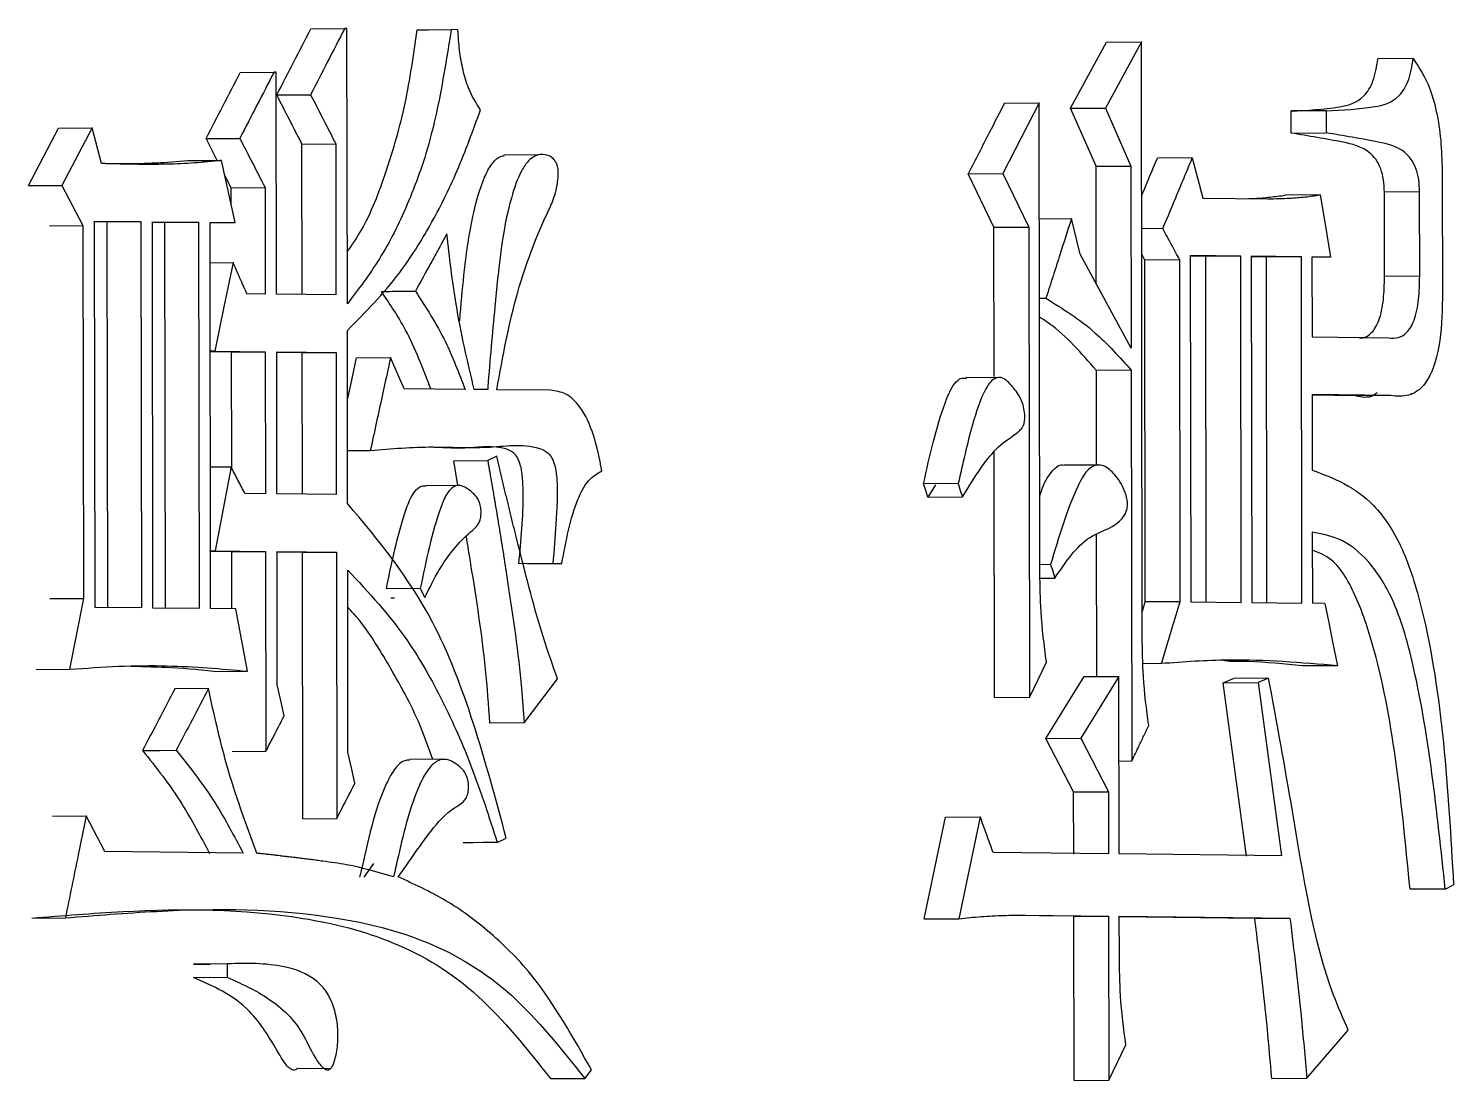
# Model space of a CAD drawing. Header units: millimetres. Extents: x 1726 to 4771, y 590 to 2743.
# Drawn here: x 3178.04 to 3181.511, y 935.617 to 938.181 of the extents above; entities that cross this region are included whole.
import ezdxf

# ---------------------------------------------------------------- set-up
doc = ezdxf.new("R2010")
doc.units = ezdxf.units.MM

msp = doc.modelspace()

# ---------------------------------------------------------------- linework, layer by layer
at = {"color": 7, "linetype": 'Continuous', "lineweight": 25}
for p, q in [((3178.7282, 938.1803), (3178.8106, 938.1809)), ((3178.8162, 938.1808), (3178.8106, 938.1809)), ((3178.8171, 937.5102), (3178.8162, 938.1808)), ((3179.0864, 938.1779), (3179.0699, 938.1781)), ((3180.5787, 937.9864), (3180.6662, 938.1476)), ((3180.7512, 938.1482), (3180.6635, 937.987)), ((3180.6662, 938.1476), (3180.7512, 938.1482)), ((3180.7533, 936.6987), (3180.7512, 938.1482)), ((3181.4133, 938.1077), (3181.3275, 938.1072)), ((3178.5563, 938.074), (3178.6386, 938.0745)), ((3178.6441, 938.0745), (3178.6386, 938.0745)), ((3178.6449, 937.5336), (3178.6441, 938.0745)), ((3178.6453, 938.0189), (3178.7277, 938.0195)), ((3180.5024, 937.9997), (3180.4139, 937.8277)), ((3180.4178, 937.9992), (3180.5024, 937.9997)), ((3180.5041, 936.8531), (3180.5024, 937.9997)), ((3180.5787, 937.9864), (3180.6635, 937.987)), ((3180.6409, 937.8451), (3180.5787, 937.9864)), ((3180.6635, 937.987), (3180.7258, 937.8456)), ((3181.2016, 937.9805), (3181.116, 937.98)), ((3181.1161, 937.9259), (3181.116, 937.98)), ((3181.2016, 937.9805), (3181.2017, 937.9264)), ((3178.0405, 937.7981), (3178.1137, 937.9379)), ((3178.1137, 937.9379), (3178.1954, 937.9385)), ((3178.1954, 937.9385), (3178.122, 937.7987)), ((3178.2181, 937.8518), (3178.1954, 937.9385)), ((3178.473, 937.9126), (3178.5551, 937.9132)), ((3178.5003, 937.8595), (3178.473, 937.9126)), ((3178.7065, 937.8993), (3178.7889, 937.8999)), ((3178.707, 937.533), (3178.7065, 937.8993)), ((3178.7889, 937.8999), (3178.7894, 937.5321)), ((3181.1161, 937.9259), (3181.2017, 937.9264)), ((3178.369, 937.8544), (3178.4284, 937.859)), ((3178.4284, 937.859), (3178.5105, 937.8596)), ((3178.5442, 937.7078), (3178.5105, 937.8596)), ((3179.2823, 937.8727), (3179.1986, 937.8721)), ((3180.8752, 937.8655), (3180.7901, 937.8649)), ((3178.5345, 937.7929), (3178.5182, 937.8245)), ((3180.3294, 937.8271), (3180.4139, 937.8277)), ((3180.3922, 937.6966), (3180.3294, 937.8271)), ((3180.4139, 937.8277), (3180.4768, 937.6971)), ((3180.6409, 937.8451), (3180.7258, 937.8456)), ((3180.6413, 937.5584), (3180.6409, 937.8451)), ((3180.7258, 937.8456), (3180.7265, 937.4021)), ((3181.4839, 937.8256), (3181.4844, 937.5227)), ((3178.0405, 937.7981), (3178.122, 937.7987)), ((3178.122, 937.7987), (3178.1731, 937.7008)), ((3178.5345, 937.7929), (3178.6167, 937.7935)), ((3178.5345, 937.7513), (3178.5345, 937.7929)), ((3178.6167, 937.7935), (3178.617, 937.5339)), ((3180.901, 937.7678), (3181.0596, 937.7659)), ((3181.1867, 937.7752), (3181.1011, 937.7746)), ((3181.4288, 937.783), (3181.343, 937.7824)), ((3181.3433, 937.5769), (3181.343, 937.7824)), ((3181.4291, 937.5775), (3181.4288, 937.783)), ((3178.0915, 937.7002), (3178.1731, 937.7008)), ((3178.2027, 936.7703), (3178.2014, 937.7113)), ((3178.2014, 937.7113), (3178.3142, 937.7102)), ((3178.2324, 937.7096), (3178.2014, 937.7099)), ((3178.2324, 937.7096), (3178.3142, 937.7102)), ((3178.2337, 936.7699), (3178.2324, 937.7096)), ((3178.3142, 937.7102), (3178.3156, 936.7691)), ((3178.3437, 936.7688), (3178.3423, 937.7099)), ((3178.3423, 937.7099), (3178.4547, 937.7087)), ((3178.3727, 937.7081), (3178.3423, 937.7084)), ((3178.3727, 937.7081), (3178.4547, 937.7087)), ((3178.374, 936.7685), (3178.3727, 937.7081)), ((3178.4547, 937.7087), (3178.456, 936.7676)), ((3178.4827, 937.7084), (3178.5442, 937.7078)), ((3178.484, 936.7673), (3178.4827, 937.7084)), ((3178.5442, 937.7078), (3178.4827, 937.7073)), ((3180.3922, 937.6966), (3180.4768, 937.6971)), ((3180.3927, 937.3333), (3180.3922, 937.6966)), ((3180.4768, 937.6971), (3180.4785, 936.5506)), ((3180.5029, 937.717), (3180.5809, 937.7176)), ((3180.6018, 937.6308), (3180.5809, 937.7176)), ((3180.8034, 937.6933), (3180.7519, 937.6929)), ((3180.7265, 937.4021), (3180.6018, 937.6308)), ((3180.7596, 937.6165), (3180.752, 937.6307)), ((3180.8447, 937.6171), (3180.7596, 937.6165)), ((3180.7608, 936.7836), (3180.7596, 937.6165)), ((3180.8459, 936.7842), (3180.8447, 937.6171)), ((3180.9934, 937.6261), (3180.8704, 937.6276)), ((3180.8704, 937.6276), (3180.8716, 936.7839)), ((3180.9081, 937.6255), (3180.8704, 937.626)), ((3180.9934, 937.6261), (3180.9081, 937.6255)), ((3180.9093, 936.7834), (3180.9081, 937.6255)), ((3180.9946, 936.7824), (3180.9934, 937.6261)), ((3181.1412, 937.6243), (3181.0189, 937.6258)), ((3181.0189, 937.6258), (3181.0201, 936.7821)), ((3181.0557, 937.6237), (3181.0189, 937.6242)), ((3181.1412, 937.6243), (3181.0557, 937.6237)), ((3181.0569, 936.7816), (3181.0557, 937.6237)), ((3181.1424, 936.7806), (3181.1412, 937.6243)), ((3181.2122, 937.6234), (3181.1666, 937.624)), ((3181.1666, 937.624), (3181.1669, 937.4293)), ((3181.2122, 937.6234), (3181.1666, 937.6231)), ((3178.4828, 937.6101), (3178.5388, 937.6105)), ((3181.4291, 937.5775), (3181.3433, 937.5769)), ((3178.617, 937.5339), (3178.5724, 937.5344)), ((3178.7894, 937.5321), (3178.6449, 937.5336)), ((3180.5031, 937.5235), (3180.5188, 937.5236)), ((3178.8178, 937.0234), (3178.8172, 937.4453)), ((3181.1669, 937.4293), (3181.3539, 937.427)), ((3178.4943, 937.3946), (3178.4831, 937.3945)), ((3178.535, 937.3927), (3178.4831, 937.3933)), ((3178.4943, 937.3946), (3178.6172, 937.3933)), ((3178.535, 937.3927), (3178.6172, 937.3933)), ((3178.5355, 937.1099), (3178.535, 937.3927)), ((3178.6172, 937.3933), (3178.6177, 937.0472)), ((3178.6456, 937.0469), (3178.6451, 937.393)), ((3178.6451, 937.393), (3178.7896, 937.3915)), ((3178.7072, 937.3909), (3178.6451, 937.3916)), ((3178.7072, 937.3909), (3178.7896, 937.3915)), ((3178.7077, 937.0462), (3178.7072, 937.3909)), ((3178.7896, 937.3915), (3178.7901, 937.0453)), ((3178.8398, 937.3787), (3178.9224, 937.3793)), ((3178.9556, 937.3032), (3178.9224, 937.3793)), ((3180.7265, 937.3481), (3180.6416, 937.3475)), ((3180.6419, 937.1172), (3180.6416, 937.3475)), ((3180.7265, 937.3481), (3180.7279, 936.3962)), ((3180.4092, 937.3302), (3180.324, 937.3297)), ((3179.1041, 937.3016), (3178.9556, 937.3032)), ((3179.159, 937.301), (3179.126, 937.3013)), ((3179.3118, 937.2993), (3179.1809, 937.3007)), ((3181.3592, 937.2863), (3181.1671, 937.2887)), ((3181.1671, 937.2887), (3181.1673, 937.1048)), ((3181.2734, 937.2857), (3181.1671, 937.2871)), ((3181.3592, 937.2863), (3181.2734, 937.2857)), ((3181.4072, 937.2912), (3181.4116, 937.2912)), ((3178.8177, 937.1522), (3178.873, 937.1526)), ((3179.181, 937.1385), (3179.1591, 937.1279)), ((3180.3938, 936.55), (3180.393, 937.1489)), ((3178.4835, 937.1126), (3178.5339, 937.113)), ((3179.0762, 937.1273), (3179.1591, 937.1279)), ((3179.0864, 937.0674), (3179.0762, 937.1273)), ((3180.6497, 937.1172), (3180.5643, 937.1167)), ((3179.0925, 937.0674), (3179.0092, 937.0668)), ((3180.305, 937.0718), (3180.2206, 937.0712)), ((3180.2494, 937.069), (3180.2311, 937.0387)), ((3178.6177, 937.0472), (3178.5675, 937.0477)), ((3178.7901, 937.0453), (3178.6456, 937.0469)), ((3180.2311, 937.0387), (3180.3155, 937.0393)), ((3180.6427, 936.6017), (3180.6422, 936.9497)), ((3181.1675, 936.9533), (3181.1678, 936.7803)), ((3178.4838, 936.9078), (3178.495, 936.9078)), ((3178.5357, 936.906), (3178.4838, 936.9065)), ((3178.495, 936.9078), (3178.6179, 936.9066)), ((3178.5357, 936.906), (3178.6179, 936.9066)), ((3178.5359, 936.7668), (3178.5357, 936.906)), ((3178.6179, 936.9066), (3178.6186, 936.4198)), ((3178.6458, 936.9063), (3178.7903, 936.9047)), ((3178.6463, 936.5817), (3178.6458, 936.9063)), ((3178.7079, 936.9041), (3178.6458, 936.9048)), ((3178.7079, 936.9041), (3178.7903, 936.9047)), ((3178.7088, 936.2551), (3178.7079, 936.9041)), ((3178.7903, 936.9047), (3178.7912, 936.2557)), ((3178.8187, 936.4177), (3178.8181, 936.8611)), ((3179.3179, 936.8774), (3179.2348, 936.8768)), ((3179.2565, 936.8766), (3179.3396, 936.8772)), ((3179.3179, 936.8774), (3179.3396, 936.8772)), ((3180.5301, 936.8745), (3180.5041, 936.8743)), ((3180.5044, 936.8417), (3180.5406, 936.8419)), ((3178.0928, 936.7916), (3178.1744, 936.7922)), ((3178.1744, 936.7922), (3178.1407, 936.6195)), ((3178.9948, 936.8161), (3178.9122, 936.8155)), ((3178.9232, 936.7937), (3178.9321, 936.7938)), ((3178.9948, 936.8161), (3179.0059, 936.7943)), ((3180.7532, 936.7587), (3180.7608, 936.7836)), ((3180.8459, 936.7842), (3180.7608, 936.7836)), ((3180.8716, 936.7839), (3180.9946, 936.7824)), ((3178.3156, 936.7691), (3178.2027, 936.7703)), ((3178.456, 936.7676), (3178.3437, 936.7688)), ((3178.5456, 936.7667), (3178.484, 936.7673)), ((3178.5737, 936.615), (3178.5456, 936.7667)), ((3181.0201, 936.7821), (3181.1424, 936.7806)), ((3181.1982, 936.7799), (3181.1678, 936.7803)), ((3178.0591, 936.6189), (3178.1407, 936.6195)), ((3178.2909, 936.6271), (3178.3393, 936.6256)), ((3178.4916, 936.6144), (3178.5737, 936.615)), ((3180.4785, 936.5506), (3180.52, 936.6366)), ((3180.7998, 936.6333), (3180.7552, 936.633)), ((3181.2288, 936.6281), (3181.1433, 936.6275)), ((3179.2475, 936.4888), (3179.3291, 936.596)), ((3180.5187, 936.4512), (3180.6117, 936.6015)), ((3180.6966, 936.6021), (3180.6035, 936.4517)), ((3180.6972, 936.1694), (3180.6966, 936.6021)), ((3180.9504, 936.5866), (3180.9759, 936.5971)), ((3180.9504, 936.5866), (3181.0357, 936.5872)), ((3181.007, 936.1641), (3180.9504, 936.5866)), ((3181.0612, 936.5977), (3180.9759, 936.5971)), ((3181.0612, 936.5977), (3181.0357, 936.5872)), ((3181.0357, 936.5872), (3181.0924, 936.1646)), ((3178.4787, 936.5727), (3178.3967, 936.5721)), ((3180.4785, 936.5506), (3180.3938, 936.55)), ((3179.2475, 936.4888), (3179.1645, 936.4882)), ((3180.5187, 936.4512), (3180.6035, 936.4517)), ((3180.5862, 936.3206), (3180.5187, 936.4512)), ((3180.6035, 936.4517), (3180.6711, 936.3211)), ((3178.5364, 936.4192), (3178.6186, 936.4198)), ((3179.0523, 936.4002), (3178.969, 936.3996)), ((3180.6969, 936.396), (3180.7279, 936.3962)), ((3180.5862, 936.3206), (3180.6711, 936.3211)), ((3180.5865, 936.1691), (3180.5862, 936.3206)), ((3180.6711, 936.3211), (3180.6713, 936.1697)), ((3178.0992, 936.2615), (3178.1808, 936.2621)), ((3178.2262, 936.1751), (3178.1808, 936.2621)), ((3178.7088, 936.2551), (3178.7912, 936.2557)), ((3180.2221, 936.0112), (3180.2741, 936.2593)), ((3180.2741, 936.2593), (3180.3586, 936.2599)), ((3180.3586, 936.2599), (3180.3065, 936.0117)), ((3179.1824, 936.1974), (3179.2042, 936.208)), ((3178.5632, 936.1716), (3178.2262, 936.1751)), ((3180.6713, 936.1697), (3180.3901, 936.173)), ((3181.0924, 936.1646), (3180.6972, 936.1694)), ((3178.8581, 936.1129), (3178.882, 936.1461)), ((3181.4914, 936.084), (3181.5115, 936.0946)), ((3181.4914, 936.084), (3181.4055, 936.0834)), ((3180.5867, 936.0177), (3180.4171, 936.0197)), ((3180.4688, 936.0206), (3180.6715, 936.0183)), ((3178.0487, 936.0132), (3178.1302, 936.0138)), ((3180.2221, 936.0112), (3180.3065, 936.0117)), ((3180.5867, 936.0177), (3180.6715, 936.0183)), ((3180.5873, 935.6175), (3180.5867, 936.0177)), ((3180.6715, 936.0183), (3180.6721, 935.618)), ((3180.6974, 936.0179), (3181.113, 936.0129)), ((3180.6976, 935.9206), (3180.6974, 936.0179)), ((3181.0276, 936.0124), (3180.6974, 936.0164)), ((3181.0276, 936.0124), (3181.113, 936.0129)), ((3178.5245, 935.9016), (3178.4424, 935.901)), ((3178.4424, 935.901), (3178.4827, 935.9005)), ((3178.5245, 935.9016), (3178.5245, 935.8691)), ((3178.5653, 935.9029), (3178.5648, 935.9028)), ((3178.4424, 935.8685), (3178.5245, 935.8691)), ((3181.1542, 935.623), (3181.2552, 935.7405)), ((3180.6721, 935.618), (3180.7134, 935.7041)), ((3178.6946, 935.6468), (3178.7775, 935.6473)), ((3179.3959, 935.6219), (3179.3127, 935.6213)), ((3180.5873, 935.6175), (3180.6721, 935.618)), ((3181.0687, 935.6225), (3181.1542, 935.623))]:
    msp.add_line(p, q, dxfattribs=at)
at = {"color": 7, "linetype": 'Continuous', "lineweight": 25, "flags": 128}
for points in [[(3178.9871, 938.1775), (3179.0147, 938.1777), (3179.0699, 938.1781)], [(3180.8752, 937.8655), (3180.8881, 937.8167), (3180.901, 937.7678)], [(3181.1867, 937.7752), (3181.1994, 937.6993), (3181.2122, 937.6234)], [(3178.1731, 937.7008), (3178.1738, 937.2465), (3178.1744, 936.7922)], [(3178.5388, 937.6105), (3178.5166, 937.5025), (3178.4943, 937.3946)], [(3178.8175, 937.2761), (3178.8254, 937.3123), (3178.8398, 937.3787)], [(3178.5339, 937.113), (3178.5145, 937.0104), (3178.495, 936.9078)], [(3180.2311, 937.0387), (3180.2284, 937.0468), (3180.2258, 937.055), (3180.2206, 937.0712)], [(3180.3049, 937.0718), (3180.3102, 937.0555), (3180.3155, 937.0393)], [(3180.5301, 936.8745), (3180.5353, 936.8582), (3180.5406, 936.8419)], [(3181.1982, 936.7799), (3181.2077, 936.7332), (3181.2171, 936.6864), (3181.2288, 936.6281)], [(3178.6631, 936.5059), (3178.6547, 936.5438), (3178.6463, 936.5817)], [(3180.6117, 936.6015), (3180.6331, 936.6016), (3180.6649, 936.6019), (3180.6966, 936.6021)], [(3178.3185, 936.4215), (3178.3392, 936.4216), (3178.3599, 936.4218), (3178.4004, 936.4221)], [(3178.8354, 936.3418), (3178.8271, 936.3797), (3178.8187, 936.4177)], [(3179.1824, 936.1974), (3179.1482, 936.1972), (3179.1238, 936.197), (3179.0994, 936.1968)], [(3179.3958, 935.6219), (3179.4039, 935.6326), (3179.412, 935.6432)]]:
    msp.add_lwpolyline(points, dxfattribs=at)
at = {"color": 7, "linetype": 'Continuous', "lineweight": 25}
for points, knots in [([(3178.6453, 938.0189), (3178.6591, 938.0458), (3178.6868, 938.0996), (3178.7144, 938.1534), (3178.7282, 938.1803)], [0, 0, 0, 0, 0.499999, 1, 1, 1, 1]), ([(3178.8106, 938.1809), (3178.7968, 938.154), (3178.7692, 938.1002), (3178.7415, 938.0464), (3178.7277, 938.0195)], [0, 0, 0, 0, 0.5, 1, 1, 1, 1]), ([(3178.817, 937.6365), (3178.8286, 937.6534), (3178.8667, 937.7086), (3178.9141, 937.8329), (3178.9616, 937.9967), (3178.9786, 938.117), (3178.9871, 938.1775)], [0, 0, 0, 0, 0.126764, 0.413307, 0.704787, 1, 1, 1, 1]), ([(3179.0699, 938.1781), (3179.0554, 938.0854), (3179.0316, 937.9336), (3178.9656, 937.7502), (3178.8978, 937.6161), (3178.8439, 937.5453), (3178.8171, 937.5102)], [0, 0, 0, 0, 0.347456, 0.568585, 0.785979, 1, 1, 1, 1]), ([(3179.1415, 937.9826), (3179.1309, 937.9993), (3179.1133, 938.027), (3179.0983, 938.0796), (3179.0895, 938.1275), (3179.0874, 938.1611), (3179.0864, 938.1779)], [0, 0, 0, 0, 0.330678, 0.55099, 0.77457, 1, 1, 1, 1]), ([(3181.116, 937.98), (3181.1551, 937.9816), (3181.2145, 937.9842), (3181.2848, 938.0006), (3181.3182, 938.0505), (3181.3243, 938.088), (3181.3275, 938.1071)], [0, 0, 0, 0, 0.492676, 0.749427, 0.872012, 1, 1, 1, 1]), ([(3181.2016, 937.9805), (3181.2407, 937.9822), (3181.3001, 937.9847), (3181.3706, 938.0011), (3181.404, 938.051), (3181.4101, 938.0885), (3181.4133, 938.1077)], [0, 0, 0, 0, 0.4927848, 0.7495755, 0.8721226, 1, 1, 1, 1]), ([(3181.4133, 938.1077), (3181.428, 938.0851), (3181.4525, 938.0473), (3181.4728, 937.9707), (3181.4823, 937.8994), (3181.4834, 937.8502), (3181.4839, 937.8256)], [0, 0, 0, 0, 0.3290604, 0.5495284, 0.7740077, 1, 1, 1, 1]), ([(3178.473, 937.9126), (3178.4869, 937.9395), (3178.5147, 937.9933), (3178.5425, 938.0471), (3178.5563, 938.074)], [0, 0, 0, 0, 0.499999, 1, 1, 1, 1]), ([(3178.6386, 938.0745), (3178.6247, 938.0476), (3178.5969, 937.9939), (3178.569, 937.9401), (3178.5551, 937.9132)], [0, 0, 0, 0, 0.4999997, 1, 1, 1, 1]), ([(3178.7065, 937.8993), (3178.6963, 937.9192), (3178.6759, 937.9591), (3178.6555, 937.999), (3178.6453, 938.0189)], [0, 0, 0, 0, 0.5, 1, 1, 1, 1]), ([(3178.7277, 938.0195), (3178.7379, 937.9996), (3178.7583, 937.9597), (3178.7787, 937.9198), (3178.7889, 937.8999)], [0, 0, 0, 0, 0.500001, 1, 1, 1, 1]), ([(3180.4178, 937.9992), (3180.4054, 937.975), (3180.3845, 937.9343), (3180.355, 937.8769), (3180.3379, 937.8437), (3180.3294, 937.8271)], [0, 0, 0, 0, 0.420871, 0.710435, 1, 1, 1, 1]), ([(3178.8172, 937.4453), (3178.861, 937.4894), (3178.9335, 937.5624), (3179.0205, 937.7), (3179.087, 937.8324), (3179.1233, 937.9324), (3179.1415, 937.9826)], [0, 0, 0, 0, 0.3338091, 0.5530889, 0.7752188, 1, 1, 1, 1]), ([(3178.5551, 937.9132), (3178.5654, 937.8932), (3178.5859, 937.8534), (3178.6064, 937.8135), (3178.6167, 937.7935)], [0, 0, 0, 0, 0.500001, 1, 1, 1, 1]), ([(3181.343, 937.7824), (3181.3426, 937.7925), (3181.3419, 937.8125), (3181.3346, 937.841), (3181.3225, 937.8635), (3181.2925, 937.8931), (3181.222, 937.9086), (3181.1581, 937.919), (3181.1161, 937.9259)], [0, 0, 0, 0, 0.060186, 0.119313, 0.185904, 0.25149, 0.507936, 1, 1, 1, 1]), ([(3181.4288, 937.783), (3181.4285, 937.7931), (3181.4278, 937.8131), (3181.4204, 937.8416), (3181.4083, 937.8641), (3181.3783, 937.8936), (3181.3077, 937.9091), (3181.2437, 937.9196), (3181.2017, 937.9264)], [0, 0, 0, 0, 0.060123, 0.1192, 0.185763, 0.251345, 0.507834, 1, 1, 1, 1]), ([(3178.5105, 937.8596), (3178.4995, 937.8583), (3178.4831, 937.8565), (3178.4447, 937.8529), (3178.4144, 937.8512), (3178.3869, 937.8504), (3178.3786, 937.8502), (3178.3703, 937.85), (3178.3621, 937.8499), (3178.351, 937.8497), (3178.34, 937.8497), (3178.329, 937.8497), (3178.3207, 937.8498), (3178.3124, 937.8498), (3178.3041, 937.8499), (3178.2958, 937.85), (3178.2889, 937.8501), (3178.2834, 937.8502), (3178.2792, 937.8503), (3178.2751, 937.8504), (3178.2709, 937.8505), (3178.2668, 937.8506), (3178.2626, 937.8507), (3178.2585, 937.8508), (3178.253, 937.8509), (3178.2474, 937.851), (3178.2419, 937.8512), (3178.2377, 937.8513), (3178.2336, 937.8514), (3178.2294, 937.8515), (3178.2243, 937.8516), (3178.2205, 937.8517), (3178.2181, 937.8518)], [0, 0, 0, 0, 0.113118, 0.169677, 0.395941, 0.424221, 0.4525, 0.480779, 0.509059, 0.537338, 0.593897, 0.622177, 0.650456, 0.678735, 0.707015, 0.735294, 0.763573, 0.777713, 0.791853, 0.805993, 0.820132, 0.834272, 0.848412, 0.862551, 0.876691, 0.90497, 0.91911, 0.93325, 0.947389, 0.961529, 0.975669, 1, 1, 1, 1]), ([(3179.0907, 937.4682), (3179.092, 937.4832), (3179.0994, 937.5692), (3179.1124, 937.6909), (3179.1427, 937.8038), (3179.1673, 937.8506), (3179.1845, 937.8682), (3179.1952, 937.8701), (3179.1988, 937.8707)], [0, 0, 0, 0, 0.09642, 0.552201, 0.782109, 0.878124, 0.959338, 1, 1, 1, 1]), ([(3179.1809, 937.3007), (3179.1959, 937.3817), (3179.2244, 937.5359), (3179.2807, 937.6827), (3179.3205, 937.7646), (3179.3294, 937.7999), (3179.3312, 937.8288), (3179.3297, 937.8438), (3179.3251, 937.8561), (3179.317, 937.8662), (3179.3022, 937.8743), (3179.2813, 937.875), (3179.2588, 937.8619), (3179.2353, 937.8264), (3179.1961, 937.7132), (3179.179, 937.5275), (3179.1638, 937.371), (3179.1591, 937.3033), (3179.159, 937.301)], [0, 0, 0, 0, 0.188824, 0.359425, 0.391174, 0.431004, 0.443042, 0.4552, 0.463942, 0.475035, 0.493349, 0.52466, 0.556942, 0.585534, 0.64557, 0.848774, 0.994709, 1, 1, 1, 1]), ([(3180.7518, 937.7728), (3180.7526, 937.7748), (3180.7654, 937.8055), (3180.7781, 937.8362), (3180.7901, 937.8649)], [0, 0, 0, 0, 0.06512, 1, 1, 1, 1]), ([(3180.8034, 937.6933), (3180.8154, 937.722), (3180.8334, 937.765), (3180.8573, 937.8224), (3180.8692, 937.8511), (3180.8752, 937.8655)], [0, 0, 0, 0, 0.5, 0.75, 1, 1, 1, 1]), ([(3178.3681, 937.8532), (3178.3679, 937.8533), (3178.3662, 937.8537), (3178.3076, 937.8507), (3178.2777, 937.8507), (3178.2596, 937.8508), (3178.2572, 937.8508), (3178.2556, 937.8508)], [0, 0, 0, 0, 0.074185, 0.479472, 0.701884, 0.792208, 1, 1, 1, 1]), ([(3181.0128, 937.7665), (3181.0176, 937.7666), (3181.0348, 937.7669), (3181.0642, 937.7701), (3181.0888, 937.7731), (3181.1011, 937.7746)], [0, 0, 0, 0, 0.162184, 0.581015, 1, 1, 1, 1]), ([(3181.0596, 937.7659), (3181.0772, 937.7662), (3181.1073, 937.7668), (3181.1497, 937.7702), (3181.1743, 937.7735), (3181.1867, 937.7752)], [0, 0, 0, 0, 0.415687, 0.707752, 1, 1, 1, 1]), ([(3180.5809, 937.7176), (3180.5717, 937.6888), (3180.5568, 937.6422), (3180.5361, 937.5775), (3180.5245, 937.5415), (3180.5188, 937.5236)], [0, 0, 0, 0, 0.4440726, 0.7220363, 1, 1, 1, 1]), ([(3180.8447, 937.6171), (3180.8378, 937.6298), (3180.8241, 937.6552), (3180.8103, 937.6806), (3180.8034, 937.6933)], [0, 0, 0, 0, 0.499999, 1, 1, 1, 1]), ([(3179.0596, 937.6807), (3179.0531, 937.6687), (3179.0399, 937.6447), (3179.0143, 937.5981), (3178.9953, 937.5635), (3178.9828, 937.5408)], [0, 0, 0, 0, 0.25711, 0.51422, 1, 1, 1, 1]), ([(3179.126, 937.3013), (3179.1099, 937.37), (3179.081, 937.4928), (3179.0662, 937.6231), (3179.0596, 937.6806)], [0, 0, 0, 0, 0.55855, 1, 1, 1, 1]), ([(3178.5724, 937.5344), (3178.5668, 937.5471), (3178.5556, 937.5724), (3178.5444, 937.5978), (3178.5388, 937.6105)], [0, 0, 0, 0, 0.500001, 1, 1, 1, 1]), ([(3181.2822, 937.4269), (3181.285, 937.4268), (3181.2953, 937.4266), (3181.313, 937.4377), (3181.3324, 937.4697), (3181.3422, 937.5206), (3181.3429, 937.558), (3181.3433, 937.5769)], [0, 0, 0, 0, 0.075146, 0.276741, 0.484039, 0.739505, 1, 1, 1, 1]), ([(3181.3539, 937.427), (3181.3614, 937.4265), (3181.3765, 937.4254), (3181.3988, 937.4379), (3181.4182, 937.4704), (3181.4281, 937.5211), (3181.4288, 937.5586), (3181.4291, 937.5775)], [0, 0, 0, 0, 0.178016, 0.357314, 0.541602, 0.768589, 1, 1, 1, 1]), ([(3178.9001, 937.5403), (3178.9071, 937.5403), (3178.921, 937.5404), (3178.9486, 937.5406), (3178.9692, 937.5407), (3178.9828, 937.5408)], [0, 0, 0, 0, 0.2525093, 0.5050093, 1, 1, 1, 1]), ([(3179.0212, 937.301), (3179.0018, 937.3515), (3178.9673, 937.4408), (3178.9205, 937.5101), (3178.9001, 937.5403)], [0, 0, 0, 0, 0.56494, 1, 1, 1, 1]), ([(3178.9828, 937.5408), (3179.0084, 937.5014), (3179.0544, 937.4305), (3179.0888, 937.3413), (3179.1041, 937.3016)], [0, 0, 0, 0, 0.555111, 1, 1, 1, 1]), ([(3180.5188, 937.5236), (3180.5593, 937.4985), (3180.632, 937.4536), (3180.6975, 937.3805), (3180.7265, 937.3481)], [0, 0, 0, 0, 0.557248, 1, 1, 1, 1]), ([(3181.4844, 937.5227), (3181.4835, 937.4833), (3181.4819, 937.4063), (3181.4496, 937.3131), (3181.4024, 937.2822), (3181.3736, 937.2849), (3181.3592, 937.2863)], [0, 0, 0, 0, 0.295173, 0.576606, 0.789028, 1, 1, 1, 1]), ([(3180.6416, 937.3475), (3180.605, 937.3899), (3180.5607, 937.441), (3180.5116, 937.4721), (3180.5032, 937.4774)], [0, 0, 0, 0, 0.828129, 1, 1, 1, 1]), ([(3178.9224, 937.3793), (3178.9156, 937.3479), (3178.9039, 937.2945), (3178.8875, 937.219), (3178.8778, 937.1747), (3178.873, 937.1526)], [0, 0, 0, 0, 0.414509, 0.707253, 1, 1, 1, 1]), ([(3180.2206, 937.0712), (3180.2282, 937.1061), (3180.2431, 937.174), (3180.2658, 937.2501), (3180.2849, 937.2987), (3180.299, 937.3207), (3180.3127, 937.3304), (3180.3209, 937.3289), (3180.3242, 937.3284)], [0, 0, 0, 0, 0.333269, 0.647046, 0.767008, 0.864817, 0.947222, 1, 1, 1, 1]), ([(3180.3155, 937.0393), (3180.3306, 937.0641), (3180.3582, 937.1093), (3180.4026, 937.1654), (3180.4369, 937.1864), (3180.4573, 937.2029), (3180.4636, 937.2118), (3180.4669, 937.2238), (3180.4676, 937.238), (3180.4656, 937.255), (3180.4599, 937.2756), (3180.4459, 937.2985), (3180.4294, 937.3179), (3180.4114, 937.3317), (3180.397, 937.3302), (3180.3834, 937.321), (3180.3613, 937.2865), (3180.3342, 937.2011), (3180.3159, 937.1201), (3180.305, 937.0718)], [0, 0, 0, 0, 0.133739, 0.243051, 0.352533, 0.371712, 0.391103, 0.40333, 0.418292, 0.440552, 0.463875, 0.498841, 0.561321, 0.592898, 0.624761, 0.654015, 0.68757, 0.813379, 1, 1, 1, 1]), ([(3179.4371, 937.1032), (3179.4312, 937.1329), (3179.4196, 937.1912), (3179.3886, 937.2583), (3179.35, 937.2943), (3179.3245, 937.2977), (3179.3118, 937.2993)], [0, 0, 0, 0, 0.291567, 0.574035, 0.788626, 1, 1, 1, 1]), ([(3181.3252, 937.2934), (3181.3223, 937.2911), (3181.3061, 937.2782), (3181.2881, 937.2823), (3181.2734, 937.2857)], [0, 0, 0, 0, 0.1813722, 1, 1, 1, 1]), ([(3178.873, 937.1526), (3178.9242, 937.1569), (3179.0188, 937.1648), (3179.156, 937.155), (3179.2496, 937.172), (3179.3034, 937.1508), (3179.3162, 937.1346), (3179.3241, 937.1122), (3179.331, 937.0579), (3179.3252, 936.9773), (3179.3203, 936.9095), (3179.3179, 936.8774)], [0, 0, 0, 0, 0.257644, 0.476383, 0.695117, 0.731864, 0.752184, 0.772582, 0.805413, 0.907666, 1, 1, 1, 1]), ([(3179.2348, 936.8768), (3179.2403, 936.9339), (3179.247, 937.0039), (3179.2446, 937.0855), (3179.24, 937.1157), (3179.2317, 937.1362), (3179.2195, 937.1504), (3179.1799, 937.1667), (3179.115, 937.1562), (3179.0566, 937.1587), (3179.028, 937.16)], [0, 0, 0, 0, 0.272817, 0.334696, 0.385571, 0.418454, 0.451336, 0.5068, 0.758183, 1, 1, 1, 1]), ([(3179.3291, 936.596), (3179.3175, 936.6293), (3179.2817, 936.7312), (3179.2516, 936.8504), (3179.2294, 936.9381), (3179.2248, 936.9566), (3179.2202, 936.9752), (3179.2162, 936.9915), (3179.2129, 937.0054), (3179.2112, 937.0124), (3179.2089, 937.0217), (3179.2066, 937.031), (3179.2044, 937.0404), (3179.2027, 937.0474), (3179.2005, 937.0567), (3179.1983, 937.066), (3179.196, 937.0754), (3179.1944, 937.0824), (3179.1921, 937.0917), (3179.1899, 937.1011), (3179.1877, 937.1104), (3179.186, 937.1174), (3179.1838, 937.1268), (3179.1821, 937.1338), (3179.181, 937.1385)], [0, 0, 0, 0, 0.194919, 0.596792, 0.647185, 0.672381, 0.697577, 0.74797, 0.760568, 0.773166, 0.785764, 0.81096, 0.823558, 0.836156, 0.848754, 0.873951, 0.886549, 0.899147, 0.911745, 0.936941, 0.949539, 0.962137, 0.974736, 1, 1, 1, 1]), ([(3178.5675, 937.0477), (3178.5619, 937.0586), (3178.5507, 937.0803), (3178.5395, 937.1021), (3178.5339, 937.113)], [0, 0, 0, 0, 0.500001, 1, 1, 1, 1]), ([(3179.1591, 937.1279), (3179.1596, 937.1253), (3179.1605, 937.12), (3179.1619, 937.112), (3179.1632, 937.104), (3179.1651, 937.0934), (3179.1669, 937.0828), (3179.1687, 937.0722), (3179.17, 937.0643), (3179.1719, 937.0536), (3179.1737, 937.043), (3179.1755, 937.0324), (3179.1768, 937.0244), (3179.1786, 937.0138), (3179.1804, 937.0032), (3179.1826, 936.9899), (3179.1848, 936.9766), (3179.1874, 936.9606), (3179.1909, 936.9393), (3179.1944, 936.918), (3179.2003, 936.8807), (3179.2174, 936.7683), (3179.2374, 936.6331), (3179.2456, 936.5169), (3179.2475, 936.4888)], [0, 0, 0, 0, 0.012619, 0.025237, 0.037856, 0.050474, 0.075711, 0.08833, 0.100948, 0.113567, 0.138804, 0.151422, 0.164041, 0.176659, 0.201896, 0.214515, 0.239752, 0.264989, 0.290226, 0.3407, 0.365937, 0.466887, 0.870929, 1, 1, 1, 1]), ([(3179.3396, 936.8772), (3179.3497, 936.9321), (3179.3637, 937.008), (3179.4029, 937.0833), (3179.4258, 937.0967), (3179.4371, 937.1032)], [0, 0, 0, 0, 0.572071, 0.789697, 1, 1, 1, 1]), ([(3180.5038, 937.0422), (3180.5063, 937.0498), (3180.5141, 937.0741), (3180.5329, 937.1038), (3180.5538, 937.1213), (3180.5637, 937.1164), (3180.564, 937.1162)], [0, 0, 0, 0, 0.186406, 0.596883, 0.984863, 1, 1, 1, 1]), ([(3180.5406, 936.8419), (3180.5672, 936.8811), (3180.6143, 936.9505), (3180.6801, 936.9601), (3180.7094, 936.9918), (3180.7158, 937.0067), (3180.7181, 937.0207), (3180.7162, 937.0361), (3180.7108, 937.0537), (3180.6987, 937.0794), (3180.6776, 937.1061), (3180.6482, 937.1227), (3180.6175, 937.1069), (3180.5743, 937.0248), (3180.5497, 936.9411), (3180.5301, 936.8745)], [0, 0, 0, 0, 0.206756, 0.36622, 0.399315, 0.414903, 0.42938, 0.446247, 0.465285, 0.496864, 0.558757, 0.621691, 0.682799, 0.747419, 1, 1, 1, 1]), ([(3181.1673, 937.1048), (3181.2193, 937.0852), (3181.3003, 937.0549), (3181.3905, 936.9194), (3181.4816, 936.6178), (3181.4982, 936.3268), (3181.5115, 936.0946)], [0, 0, 0, 0, 0.226573, 0.352979, 0.483355, 1, 1, 1, 1]), ([(3178.9121, 936.8154), (3178.9179, 936.8438), (3178.93, 936.9043), (3178.9495, 936.976), (3178.9665, 937.0281), (3178.981, 937.0546), (3178.9958, 937.067), (3179.0056, 937.0665), (3179.0092, 937.0663)], [0, 0, 0, 0, 0.280447, 0.597852, 0.74007, 0.839493, 0.939679, 1, 1, 1, 1]), ([(3179.0059, 936.7943), (3179.017, 936.8171), (3179.0382, 936.8606), (3179.0758, 936.9138), (3179.1087, 936.9485), (3179.133, 936.9659), (3179.141, 936.9836), (3179.143, 936.996), (3179.1429, 937.0097), (3179.1405, 937.0236), (3179.1341, 937.0378), (3179.1198, 937.0522), (3179.1032, 937.0651), (3179.0847, 937.0691), (3179.071, 937.0616), (3179.0562, 937.0445), (3179.0374, 936.9954), (3179.0158, 936.9184), (3179.0019, 936.8503), (3178.9948, 936.8161)], [0, 0, 0, 0, 0.117411, 0.224514, 0.331514, 0.385099, 0.401502, 0.417942, 0.434593, 0.453955, 0.473463, 0.503457, 0.565822, 0.597864, 0.6299, 0.663784, 0.718184, 0.85806, 1, 1, 1, 1]), ([(3179.2042, 936.208), (3179.1532, 936.397), (3179.0636, 936.7294), (3178.8919, 936.9348), (3178.8178, 937.0234)], [0, 0, 0, 0, 0.568507, 1, 1, 1, 1]), ([(3179.1645, 936.4882), (3179.1613, 936.5322), (3179.1517, 936.663), (3179.1281, 936.8137), (3179.1107, 936.9206), (3179.107, 936.9436)], [0, 0, 0, 0, 0.284957, 0.846728, 1, 1, 1, 1]), ([(3181.4914, 936.084), (3181.4814, 936.1783), (3181.4621, 936.3601), (3181.424, 936.5973), (3181.3741, 936.7798), (3181.3073, 936.8877), (3181.2368, 936.941), (3181.189, 936.9495), (3181.1675, 936.9533)], [0, 0, 0, 0, 0.245646, 0.473666, 0.633063, 0.763711, 0.894016, 1, 1, 1, 1]), ([(3181.4055, 936.0834), (3181.3861, 936.2855), (3181.3618, 936.5387), (3181.2784, 936.7956), (3181.2252, 936.8882), (3181.1837, 936.9034), (3181.1676, 936.9092)], [0, 0, 0, 0, 0.605008, 0.758065, 0.906304, 1, 1, 1, 1]), ([(3178.8181, 936.8611), (3178.8688, 936.807), (3178.953, 936.7173), (3179.0503, 936.5447), (3179.1233, 936.3802), (3179.1626, 936.2586), (3179.1824, 936.1974)], [0, 0, 0, 0, 0.333002, 0.552476, 0.774971, 1, 1, 1, 1]), ([(3180.52, 936.6366), (3180.5147, 936.6777), (3180.5054, 936.749), (3180.5045, 936.8222), (3180.5041, 936.8531)], [0, 0, 0, 0, 0.576873, 1, 1, 1, 1]), ([(3180.7998, 936.6333), (3180.8042, 936.6478), (3180.8131, 936.6768), (3180.8285, 936.7271), (3180.8394, 936.7629), (3180.8459, 936.7842)], [0, 0, 0, 0, 0.288217, 0.576435, 1, 1, 1, 1]), ([(3179.0251, 936.4), (3179.0168, 936.4235), (3178.9881, 936.5059), (3178.9223, 936.6239), (3178.8611, 936.7252), (3178.8231, 936.7657), (3178.8182, 936.7709)], [0, 0, 0, 0, 0.15794, 0.552744, 0.942073, 1, 1, 1, 1]), ([(3180.7691, 936.4822), (3180.7639, 936.522), (3180.7546, 936.5933), (3180.7537, 936.6665), (3180.7533, 936.6987)], [0, 0, 0, 0, 0.558839, 1, 1, 1, 1]), ([(3178.1407, 936.6195), (3178.1804, 936.6223), (3178.2598, 936.628), (3178.4045, 936.6295), (3178.5087, 936.6206), (3178.5737, 936.615)], [0, 0, 0, 0, 0.273667, 0.547376, 1, 1, 1, 1]), ([(3178.4916, 936.6144), (3178.4524, 936.6182), (3178.4016, 936.6231), (3178.3505, 936.6246), (3178.3389, 936.6249)], [0, 0, 0, 0, 0.772766, 1, 1, 1, 1]), ([(3181.2288, 936.6281), (3181.1849, 936.6318), (3181.0969, 936.6391), (3180.9538, 936.6446), (3180.8545, 936.6373), (3180.7998, 936.6333)], [0, 0, 0, 0, 0.309877, 0.619791, 1, 1, 1, 1]), ([(3180.951, 936.6419), (3180.9555, 936.641), (3180.9652, 936.6389), (3180.9828, 936.6391), (3180.9922, 936.6392)], [0, 0, 0, 0, 0.464847, 1, 1, 1, 1]), ([(3181.1433, 936.6275), (3181.0993, 936.6323), (3181.0491, 936.6377), (3180.9983, 936.6384), (3180.9919, 936.6385)], [0, 0, 0, 0, 0.873648, 1, 1, 1, 1]), ([(3181.2552, 935.7405), (3181.2429, 935.7683), (3181.1756, 935.9203), (3181.1286, 936.2307), (3181.0809, 936.4905), (3181.0612, 936.5977)], [0, 0, 0, 0, 0.116288, 0.635254, 1, 1, 1, 1]), ([(3178.3967, 936.5721), (3178.3837, 936.547), (3178.3576, 936.4968), (3178.3315, 936.4466), (3178.3185, 936.4215)], [0, 0, 0, 0, 0.5000021, 1, 1, 1, 1]), ([(3178.4787, 936.5727), (3178.4657, 936.5476), (3178.4396, 936.4974), (3178.4135, 936.4472), (3178.4004, 936.4221)], [0, 0, 0, 0, 0.499997, 1, 1, 1, 1]), ([(3178.5967, 936.1712), (3178.5704, 936.2421), (3178.5234, 936.3692), (3178.4924, 936.5103), (3178.4787, 936.5727)], [0, 0, 0, 0, 0.557889, 1, 1, 1, 1]), ([(3178.6186, 936.4198), (3178.6261, 936.4341), (3178.6409, 936.4628), (3178.6557, 936.4915), (3178.6631, 936.5059)], [0, 0, 0, 0, 0.499999, 1, 1, 1, 1]), ([(3180.7279, 936.3962), (3180.7338, 936.4085), (3180.7436, 936.4289), (3180.7573, 936.4576), (3180.7652, 936.474), (3180.7691, 936.4822)], [0, 0, 0, 0, 0.428346, 0.714167, 1, 1, 1, 1]), ([(3178.3185, 936.4215), (3178.3513, 936.3801), (3178.4103, 936.3059), (3178.4593, 936.2124), (3178.4811, 936.171)], [0, 0, 0, 0, 0.556343, 1, 1, 1, 1]), ([(3178.4004, 936.4221), (3178.4333, 936.3807), (3178.4923, 936.3065), (3178.5414, 936.213), (3178.5632, 936.1716)], [0, 0, 0, 0, 0.556387, 1, 1, 1, 1]), ([(3178.9691, 936.3979), (3178.9649, 936.3979), (3178.9526, 936.3978), (3178.9317, 936.3782), (3178.8868, 936.2966), (3178.8659, 936.1957), (3178.848, 936.117), (3178.8471, 936.113)], [0, 0, 0, 0, 0.058354, 0.173212, 0.32199, 0.966254, 1, 1, 1, 1]), ([(3178.9407, 936.1135), (3178.9495, 936.1256), (3178.9935, 936.186), (3179.0422, 936.2642), (3179.095, 936.2916), (3179.1061, 936.3039), (3179.1107, 936.3155), (3179.1127, 936.3288), (3179.1123, 936.3428), (3179.1093, 936.3567), (3179.1023, 936.3711), (3179.0855, 936.3879), (3179.0633, 936.4019), (3179.0365, 936.3986), (3179.0129, 936.3776), (3178.9747, 936.304), (3178.9512, 936.2107), (3178.9342, 936.133), (3178.9302, 936.1159), (3178.9297, 936.1136)], [0, 0, 0, 0, 0.0662034, 0.3314181, 0.3761739, 0.3921338, 0.408285, 0.4222522, 0.4375707, 0.4541081, 0.4705881, 0.4998843, 0.5671991, 0.6070218, 0.6559953, 0.7207483, 0.9381773, 0.9917441, 1, 1, 1, 1]), ([(3178.7912, 936.2557), (3178.7986, 936.2701), (3178.8134, 936.2987), (3178.8281, 936.3274), (3178.8354, 936.3418)], [0, 0, 0, 0, 0.4999995, 1, 1, 1, 1]), ([(3178.1808, 936.2621), (3178.1744, 936.2304), (3178.1627, 936.1732), (3178.1459, 936.0904), (3178.1355, 936.0393), (3178.1303, 936.0138)], [0, 0, 0, 0, 0.382595, 0.691297, 1, 1, 1, 1]), ([(3180.3901, 936.173), (3180.3849, 936.1875), (3180.3744, 936.2165), (3180.3638, 936.2454), (3180.3586, 936.2599)], [0, 0, 0, 0, 0.499999, 1, 1, 1, 1]), ([(3178.9297, 936.1136), (3178.8917, 936.1248), (3178.8346, 936.1415), (3178.772, 936.1498), (3178.7455, 936.1535), (3178.7358, 936.1548), (3178.7286, 936.1557), (3178.7214, 936.1567), (3178.7141, 936.1576), (3178.7081, 936.1583), (3178.7021, 936.1591), (3178.6972, 936.1597), (3178.6924, 936.1603), (3178.6876, 936.1608), (3178.6828, 936.1614), (3178.6767, 936.1621), (3178.6719, 936.1627), (3178.6658, 936.1634), (3178.661, 936.164), (3178.6562, 936.1645), (3178.6513, 936.1651), (3178.6465, 936.1657), (3178.6404, 936.1663), (3178.6356, 936.1669), (3178.6296, 936.1676), (3178.6247, 936.1681), (3178.6187, 936.1688), (3178.6138, 936.1693), (3178.609, 936.1699), (3178.6037, 936.1705), (3178.5996, 936.1709), (3178.5967, 936.1712)], [0, 0, 0, 0, 0.346641, 0.519778, 0.563061, 0.584702, 0.606343, 0.627984, 0.649626, 0.671267, 0.682088, 0.703729, 0.714549, 0.72537, 0.747011, 0.757832, 0.779473, 0.790294, 0.811935, 0.822756, 0.833576, 0.855218, 0.866038, 0.88768, 0.8985, 0.920141, 0.930962, 0.952603, 0.963424, 0.974245, 1, 1, 1, 1]), ([(3179.412, 935.6432), (3179.367, 935.723), (3179.2934, 935.8535), (3179.1677, 935.9792), (3179.0568, 936.061), (3178.9793, 936.096), (3178.9408, 936.1135)], [0, 0, 0, 0, 0.345608, 0.56562, 0.783503, 1, 1, 1, 1]), ([(3178.0487, 936.0132), (3178.1228, 936.0192), (3178.3448, 936.0372), (3178.7108, 936.0361), (3179.0782, 935.9166), (3179.2552, 935.6937), (3179.3126, 935.6214)], [0, 0, 0, 0, 0.166754, 0.500002, 0.83778, 1, 1, 1, 1]), ([(3178.1303, 936.0138), (3178.2043, 936.0198), (3178.4264, 936.0377), (3178.7923, 936.0366), (3179.1603, 935.9179), (3179.3379, 935.6948), (3179.3958, 935.622)], [0, 0, 0, 0, 0.1665477, 0.4993834, 0.8366876, 1, 1, 1, 1]), ([(3180.3065, 936.0117), (3180.3246, 936.0136), (3180.3608, 936.0174), (3180.4149, 936.02), (3180.4508, 936.0204), (3180.4688, 936.0206)], [0, 0, 0, 0, 0.33558, 0.667724, 1, 1, 1, 1]), ([(3181.0687, 935.6225), (3181.0653, 935.6626), (3181.0586, 935.7428), (3181.0445, 935.8727), (3181.0336, 935.9624), (3181.0276, 936.0124)], [0, 0, 0, 0, 0.306393, 0.61282, 1, 1, 1, 1]), ([(3181.113, 936.0129), (3181.1179, 935.9734), (3181.1276, 935.8942), (3181.1417, 935.7643), (3181.1497, 935.6737), (3181.1542, 935.623)], [0, 0, 0, 0, 0.306381, 0.612797, 1, 1, 1, 1]), ([(3180.7134, 935.7041), (3180.7082, 935.7439), (3180.6989, 935.8151), (3180.698, 935.8883), (3180.6976, 935.9206)], [0, 0, 0, 0, 0.558835, 1, 1, 1, 1]), ([(3178.5245, 935.8691), (3178.5565, 935.8546), (3178.6208, 935.8256), (3178.6977, 935.7608), (3178.7322, 935.6811), (3178.7529, 935.6518), (3178.7647, 935.6436), (3178.7715, 935.6431), (3178.777, 935.6465), (3178.7828, 935.6556), (3178.7898, 935.6765), (3178.7948, 935.7109), (3178.7943, 935.7553), (3178.7846, 935.7981), (3178.7673, 935.8348), (3178.7278, 935.8764), (3178.6452, 935.9038), (3178.5715, 935.9035), (3178.5251, 935.9016), (3178.5245, 935.9016)], [0, 0, 0, 0, 0.151237, 0.303887, 0.374012, 0.409203, 0.423454, 0.431523, 0.439658, 0.449578, 0.466985, 0.502292, 0.540771, 0.580872, 0.619436, 0.662511, 0.788748, 0.996835, 1, 1, 1, 1]), ([(3178.6945, 935.6469), (3178.6943, 935.6466), (3178.6927, 935.6442), (3178.6884, 935.6424), (3178.6812, 935.6434), (3178.6671, 935.6544), (3178.6355, 935.7091), (3178.5878, 935.7871), (3178.513, 935.8377), (3178.4661, 935.8581), (3178.4424, 935.8685)], [0, 0, 0, 0, 0.002792, 0.022508, 0.043027, 0.078225, 0.180004, 0.49913, 0.746582, 1, 1, 1, 1])]:
    msp.add_open_spline(points, degree=3, knots=knots, dxfattribs=at)

doc.saveas('drawing.dxf')
